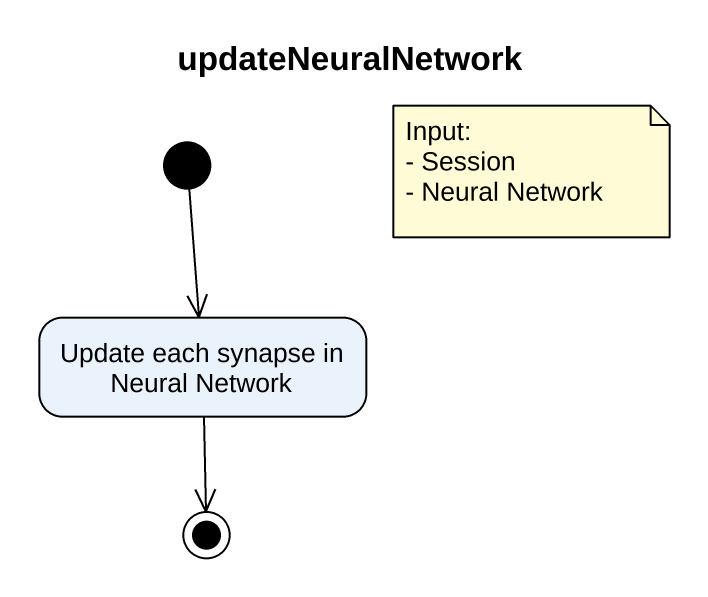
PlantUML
@startuml
title updateNeuralNetwork
hide empty description
state "Update each synapse in Neural Network" as Update_each_synapse_in
[*] --> Update_each_synapse_in
Update_each_synapse_in --> [*]
note as N1
  Input:
  - Session
  - Neural Network
end note
@enduml
